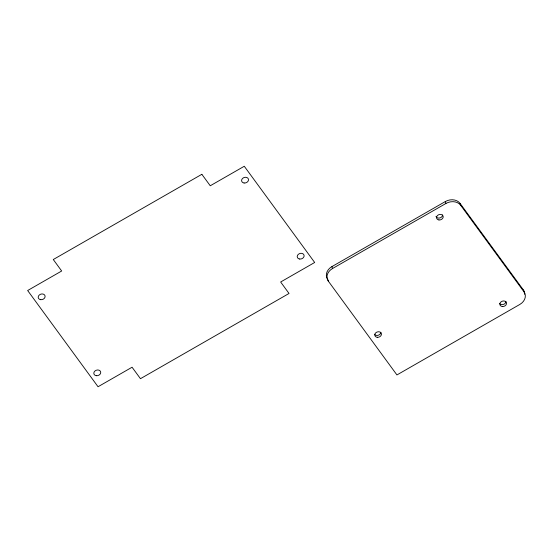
<?xml version="1.0" encoding="UTF-8"?>
<svg xmlns="http://www.w3.org/2000/svg" width="553" height="553" viewBox="0 0 553 553"><rect width="100%" height="100%" fill="white"/><g stroke="black" fill="none" stroke-linecap="round" stroke-linejoin="round"><path stroke-width="0.83" d="M331.883 266.629L445.303 201.569A11.025 8.779 -18.2 0 1 460.034 203.359L523.352 289.917L523.974 291.818A11.025 8.779 -18.2 0 1 519.806 304.454L396.936 374.934L328.337 281.166L327.715 279.265A11.025 8.779 -18.2 0 1 331.883 266.629L332.512 268.53A11.025 8.779 -18.2 0 0 328.337 281.166M332.512 268.53L445.925 203.469A11.025 8.779 -18.2 0 1 460.656 205.26L523.974 291.818M460.034 203.359L460.656 205.26M445.303 201.569L445.925 203.469M523.352 289.917A11.025 8.779 -18.2 0 1 524.728 294.251M380.844 332.291A3.415 2.724 -18.2 0 1 378.307 335.229A3.415 2.724 -18.2 0 1 374.561 334.309M442.594 214.951A3.415 2.724 -18.2 0 1 439.628 218A3.415 2.724 -18.2 0 1 435.985 216.334M505.919 301.509A3.415 2.724 -18.2 0 1 503.382 304.44A3.415 2.724 -18.2 0 1 499.629 303.528M201.859 174.306L53.282 259.53L61.673 271.005L27.65 290.519L98.04 386.741L132.07 367.227L140.462 378.694L289.032 293.47L280.648 281.995L314.671 262.481L244.274 166.259L210.251 185.773L201.859 174.306M40.708 299.685A3.525 2.806 -18.2 0 0 45.014 295.744A3.525 2.806 -18.2 0 0 39.242 295.039A3.525 2.806 -18.2 0 0 40.708 299.685M96.326 375.708A3.525 2.806 -18.2 0 0 100.632 371.775A3.525 2.806 -18.2 0 0 94.86 371.07A3.525 2.806 -18.2 0 0 96.326 375.708M244.101 183.008A3.525 2.806 -18.2 0 0 248.408 179.068A3.525 2.806 -18.2 0 0 242.636 178.37A3.525 2.806 -18.2 0 0 244.101 183.008M299.719 259.039A3.525 2.806 -18.2 0 0 304.026 255.099A3.525 2.806 -18.2 0 0 298.254 254.394A3.525 2.806 -18.2 0 0 299.719 259.039M377.194 337.302A3.415 2.724 -18.2 0 0 381.363 333.487A3.415 2.724 -18.2 0 0 375.77 332.809A3.415 2.724 -18.2 0 0 377.194 337.302M438.951 219.956A3.415 2.724 -18.2 0 0 443.119 216.14A3.415 2.724 -18.2 0 0 437.527 215.463A3.415 2.724 -18.2 0 0 438.951 219.956M502.269 306.514A3.415 2.724 -18.2 0 0 506.437 302.698A3.415 2.724 -18.2 0 0 500.845 302.021A3.415 2.724 -18.2 0 0 502.269 306.514"/></g></svg>
